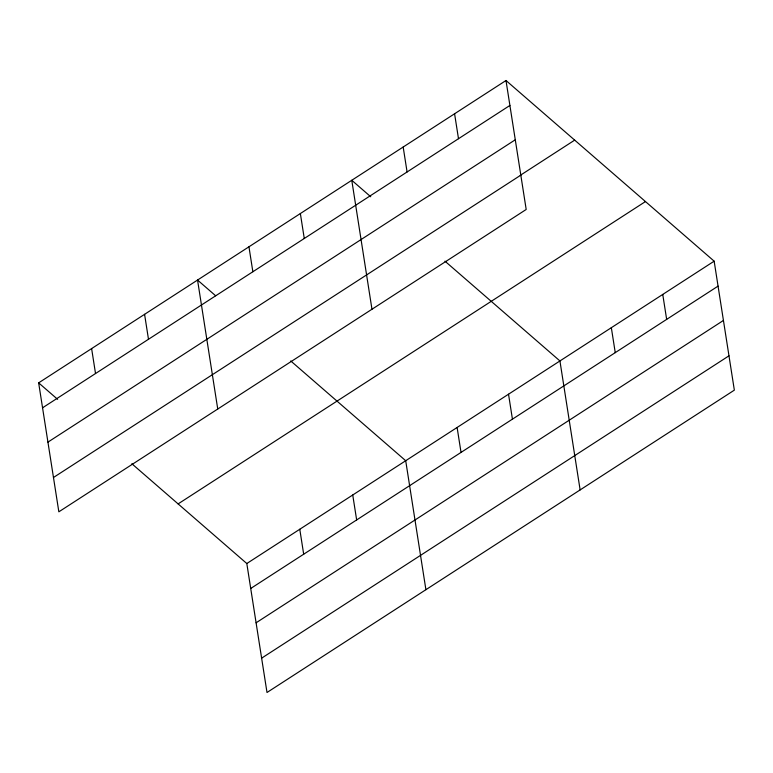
<?xml version="1.0" encoding="UTF-8"?>
<svg xmlns="http://www.w3.org/2000/svg" width="773" height="773" viewBox="0 0 773 773"><rect width="100%" height="100%" fill="white"/><g stroke="black" fill="none" stroke-linecap="round" stroke-linejoin="round"><path stroke-width="1.16" d="M505.996 80.508L526.191 209.473L58.845 511.823L38.65 382.857L505.996 80.508L714.155 261.177L734.35 390.143L267.004 692.492L246.809 563.527L131.845 463.742M42.554 407.806L509.9 105.457M47.936 442.127L515.272 139.787M520.258 175.345L574.687 140.126M53.472 477.492L520.809 175.152M178.119 503.899L645.465 201.56M246.809 563.527L714.155 261.177M250.723 588.475L718.059 286.126M256.095 622.796L723.441 320.447M261.632 658.161L728.978 355.822M370.75 196.757L351.773 180.283L371.968 309.248M444.958 261.168L559.932 360.952L580.127 489.918M215.628 295.75L197.55 280.058L217.744 409.023M290.735 360.943L405.709 460.727L425.904 589.693M38.65 382.857L57.627 399.332M662.751 294.436L666.655 319.384M611.337 327.694L615.25 352.643M508.528 394.211L512.431 419.159M454.582 113.766L458.495 138.715M457.114 427.469L461.027 452.418M403.177 147.025L407.081 171.973M352.739 494.991L356.653 519.939M300.359 213.541L304.272 238.49M299.779 529.254L303.683 554.202M248.954 246.8L252.858 271.748M144.58 314.321L148.484 339.27M91.62 348.594L95.523 373.533"/></g></svg>
